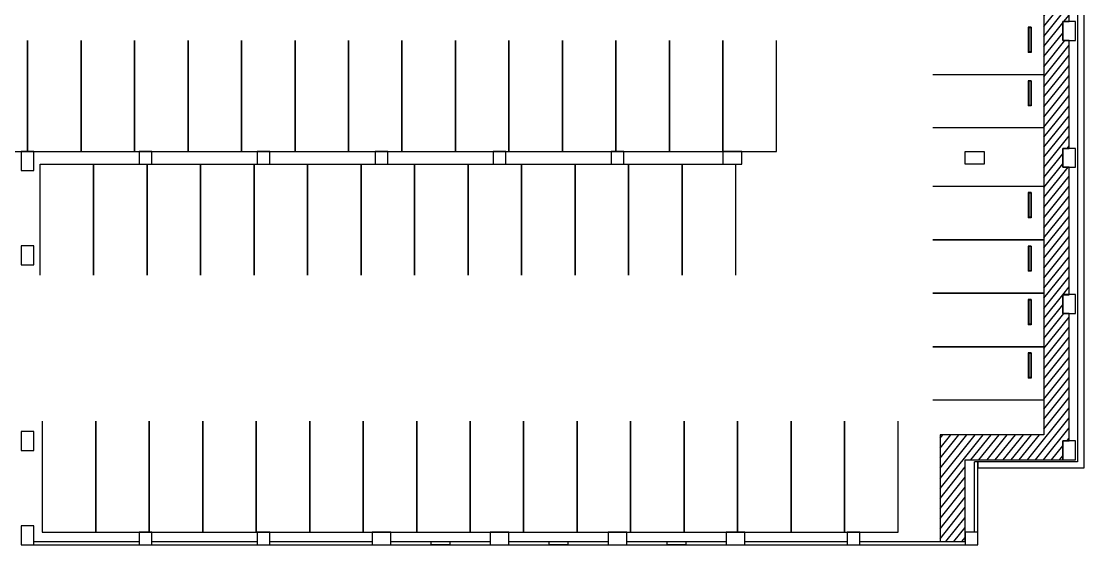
# Model space of a CAD drawing. Header units: inches. Extents: x -12 to 5243, y -75 to 2224.
# Drawn here: x 1974 to 4000, y -12 to 986 of the extents above; entities that cross this region are included whole.
import ezdxf

# ---------------------------------------------------------------- set-up
doc = ezdxf.new("R2010")
doc.units = ezdxf.units.IN
doc.header["$LTSCALE"] = 10
doc.header["$MEASUREMENT"] = 0
for name, color, linetype in [('A-COLS', 5, 'CONTINUOUS'), ('A-FLOR', 3, 'CONTINUOUS'), ('A-WALL', 5, 'CONTINUOUS')]:
    doc.layers.add(name, color=color, linetype=linetype)

msp = doc.modelspace()

# ---------------------------------------------------------------- hatches: boundary and pattern name
at = {"layer": 'A-FLOR'}
h = msp.add_hatch(dxfattribs=at)
h.set_pattern_fill('ANSI31', color=256, scale=96, angle=-19.0343, style=0)
h.set_pattern_definition([(51.334480124, (-74037649.428, 8795436.081), (-9.369678382, 7.4972746394), [])])
h.paths.add_polyline_path([(3860, 1752.9), (3812, 1752.9), (3812, 1648.9), (3924, 1648.9), (3924, 197.9), (3726, 197.9), (3726, -6.1), (3774, -6.1), (3774, 149.9), (3960, 149.9), (3960, 185.9), (3972, 185.9), (3972, 428.9), (3960, 428.9), (3960, 464.9), (3972, 464.9), (3972, 707.9), (3960, 707.9), (3960, 743.9), (3972, 743.9), (3972, 949.9), (3960, 949.9), (3960, 985.9), (3972, 985.9), (3972, 1191.9), (3960, 1191.9), (3960, 1227.9), (3972, 1227.9), (3972, 1433.9), (3960, 1433.9), (3960, 1469.9), (3972, 1469.9), (3972, 1678.9), (3960, 1678.9), (3960, 1696.9), (3860, 1696.9)])

# ---------------------------------------------------------------- linework, layer by layer
at = {"layer": 'A-COLS'}
for points in [[(3984, 986), (3960, 986), (3960, 950), (3984, 950)], [(1998, 738), (1974, 738), (1974, 702), (1998, 702)], [(2199, 714), (2223, 714), (2223, 738), (2199, 738)], [(2424, 714), (2448, 714), (2448, 738), (2424, 738)], [(2649, 714), (2673, 714), (2673, 738), (2649, 738)], [(2874, 714), (2898, 714), (2898, 738), (2874, 738)], [(3099, 714), (3123, 714), (3123, 738), (3099, 738)], [(3312, 738), (3312, 714), (3348, 714), (3348, 738)], [(3810, 738), (3810, 714), (3774, 714), (3774, 738)], [(3984, 744), (3960, 744), (3960, 708), (3984, 708)], [(1998, 558), (1974, 558), (1974, 522), (1998, 522)], [(3984, 465), (3960, 465), (3960, 429), (3984, 429)], [(1998, 204), (1974, 204), (1974, 168), (1998, 168)], [(3984, 186), (3960, 186), (3960, 150), (3984, 150)], [(1998, 24), (1974, 24), (1974, -12), (1998, -12)], [(2199, -12), (2223, -12), (2223, 12), (2199, 12)], [(2424, -12), (2448, -12), (2448, 12), (2424, 12)], [(2679, -12), (2679, 12), (2643, 12), (2643, -12)], [(2904, -12), (2904, 12), (2868, 12), (2868, -12)], [(3129, -12), (3129, 12), (3093, 12), (3093, -12)], [(3354, -12.1), (3354, 11.9), (3318, 11.9), (3318, -12.1)], [(3549, -12), (3573, -12), (3573, 12), (3549, 12)], [(3774, -12), (3798, -12), (3798, 12), (3774, 12)]]:
    msp.add_lwpolyline(points, close=True, dxfattribs=at)
at = {"layer": 'A-COLS', "flags": 128}
for points in [[(2791.5, -12), (2755.5, -12), (2755.5, -6), (2791.5, -6)], [(3016.5, -12), (2980.5, -12), (2980.5, -6), (3016.5, -6)], [(3241.5, -12), (3205.5, -12), (3205.5, -6), (3241.5, -6)]]:
    msp.add_lwpolyline(points, close=True, dxfattribs=at)
at = {"layer": 'A-FLOR'}
for p, q in [((3900, 974.9), (3894, 974.9)), ((3894, 974.9), (3894, 926.9)), ((3899, 973.9), (3895, 973.9)), ((3895, 973.9), (3895, 927.9)), ((3899, 973.9), (3899, 927.9)), ((3900, 974.9), (3900, 926.9)), ((3900, 926.9), (3894, 926.9)), ((3899, 927.9), (3895, 927.9)), ((3900, 872.9), (3894, 872.9)), ((3894, 872.9), (3894, 824.9)), ((3899, 871.9), (3895, 871.9)), ((3895, 871.9), (3895, 825.9)), ((3899, 871.9), (3899, 825.9)), ((3900, 872.9), (3900, 824.9)), ((3900, 824.9), (3894, 824.9)), ((3899, 825.9), (3895, 825.9)), ((3900, 659.7), (3894, 659.7)), ((3894, 659.7), (3894, 611.7)), ((3899, 658.7), (3895, 658.7)), ((3895, 658.7), (3895, 612.7)), ((3899, 658.7), (3899, 612.7)), ((3900, 659.7), (3900, 611.7)), ((3900, 611.7), (3894, 611.7)), ((3899, 612.7), (3895, 612.7)), ((3900, 557.7), (3894, 557.7)), ((3894, 557.7), (3894, 509.7)), ((3899, 556.7), (3895, 556.7)), ((3895, 556.7), (3895, 510.7)), ((3899, 556.7), (3899, 510.7)), ((3900, 557.7), (3900, 509.7)), ((3900, 509.7), (3894, 509.7)), ((3899, 510.7), (3895, 510.7)), ((3900, 455.7), (3894, 455.7)), ((3894, 455.7), (3894, 407.7)), ((3899, 454.7), (3895, 454.7)), ((3895, 454.7), (3895, 408.7)), ((3899, 454.7), (3899, 408.7)), ((3900, 455.7), (3900, 407.7)), ((3900, 407.7), (3894, 407.7)), ((3899, 408.7), (3895, 408.7)), ((3900, 353.7), (3894, 353.7)), ((3894, 353.7), (3894, 305.7)), ((3899, 352.7), (3895, 352.7)), ((3895, 352.7), (3895, 306.7)), ((3899, 352.7), (3899, 306.7)), ((3900, 353.7), (3900, 305.7)), ((3900, 305.7), (3894, 305.7)), ((3899, 306.7), (3895, 306.7)), ((3798, 146), (3792, 146)), ((3792, 12), (3792, 146)), ((3798, 12), (3798, 146)), ((1998, -6), (2199, -6)), ((1998, -12), (2199, -12)), ((2223, -6), (2424, -6)), ((2223, -12), (2424, -12)), ((2448, -6), (2643, -6)), ((2448, -12), (2643, -12)), ((2679, -6), (2868, -6)), ((2679, -12), (2868, -12)), ((2904, -6), (3093, -6)), ((2904, -12), (3093, -12)), ((3129, -6), (3318, -6)), ((3129, -12), (3318, -12)), ((3354, -6.1), (3549, -6)), ((3354, -12.1), (3549, -12)), ((3573, -6), (3774, -6)), ((3573, -12), (3774, -12))]:
    msp.add_line(p, q, dxfattribs=at)
at = {"layer": 'A-FLOR', "flags": 128}
for points in [[(3924, 1648.9), (3924, 197.9), (3726, 197.9), (3726, -6.1), (3774, -6.1), (3774, 149.9), (3960, 149.9), (3960, 185.9), (3972, 185.9), (3972, 428.9), (3960, 428.9), (3960, 464.9), (3972, 464.9), (3972, 707.9), (3960, 707.9), (3960, 743.9), (3972, 743.9), (3972, 949.9), (3960, 949.9), (3960, 985.9), (3972, 985.9), (3972, 1191.9)], [(1884, 949.9), (1884, 737.9), (1986, 737.9), (1986, 949.9)], [(1986, 949.9), (1986, 737.9), (2088, 737.9), (2088, 949.9)], [(2088, 949.9), (2088, 737.9), (2190, 737.9), (2190, 949.9)], [(2190, 949.9), (2190, 737.9), (2292, 737.9), (2292, 949.9)], [(2292, 949.9), (2292, 737.9), (2394, 737.9), (2394, 949.9)], [(2394, 949.9), (2394, 737.9), (2496, 737.9), (2496, 949.9)], [(2496, 949.9), (2496, 737.9), (2598, 737.9), (2598, 949.9)], [(2598, 949.9), (2598, 737.9), (2700, 737.9), (2700, 949.9)], [(2700, 949.9), (2700, 737.9), (2802, 737.9), (2802, 949.9)], [(2802, 949.9), (2802, 737.9), (2904, 737.9), (2904, 949.9)], [(2904, 949.9), (2904, 737.9), (3006, 737.9), (3006, 949.9)], [(3006, 949.9), (3006, 737.9), (3108, 737.9), (3108, 949.9)], [(3108, 949.9), (3108, 737.9), (3210, 737.9), (3210, 949.9)], [(3210, 949.9), (3210, 737.9), (3312, 737.9), (3312, 949.9)], [(3312, 949.9), (3312, 737.9), (3414, 737.9), (3414, 949.9)], [(3712, 884.9), (3924, 884.9), (3924, 782.9), (3712, 782.9)], [(2010, 501.9), (2010, 713.9), (2112, 713.9), (2112, 501.9)], [(2112, 501.9), (2112, 713.9), (2214, 713.9), (2214, 501.9)], [(2214, 501.9), (2214, 713.9), (2316, 713.9), (2316, 501.9)], [(2316, 501.9), (2316, 713.9), (2418, 713.9), (2418, 501.9)], [(2418, 501.9), (2418, 713.9), (2520, 713.9), (2520, 501.9)], [(2520, 501.9), (2520, 713.9), (2622, 713.9), (2622, 501.9)], [(2622, 501.9), (2622, 713.9), (2724, 713.9), (2724, 501.9)], [(2724, 501.9), (2724, 713.9), (2826, 713.9), (2826, 501.9)], [(2826, 501.9), (2826, 713.9), (2928, 713.9), (2928, 501.9)], [(2928, 501.9), (2928, 713.9), (3030, 713.9), (3030, 501.9)], [(3030, 501.9), (3030, 713.9), (3132, 713.9), (3132, 501.9)], [(3132, 501.9), (3132, 713.9), (3234, 713.9), (3234, 501.9)], [(3234, 501.9), (3234, 713.9), (3336, 713.9), (3336, 501.9)], [(3712, 671.7), (3924, 671.7), (3924, 569.7), (3712, 569.7)], [(3712, 569.7), (3924, 569.7), (3924, 467.7), (3712, 467.7)], [(3712, 467.7), (3924, 467.7), (3924, 365.7), (3712, 365.7)], [(3712, 365.7), (3924, 365.7), (3924, 263.7), (3712, 263.7)], [(2014, 223.9), (2014, 11.9), (2116, 11.9), (2116, 223.9)], [(2116, 223.9), (2116, 11.9), (2218, 11.9), (2218, 223.9)], [(2218, 223.9), (2218, 11.9), (2320, 11.9), (2320, 223.9)], [(2320, 223.9), (2320, 11.9), (2422, 11.9), (2422, 223.9)], [(2422, 223.9), (2422, 11.9), (2524, 11.9), (2524, 223.9)], [(2524, 223.9), (2524, 11.9), (2626, 11.9), (2626, 223.9)], [(2626, 223.9), (2626, 11.9), (2728, 11.9), (2728, 223.9)], [(2728, 223.9), (2728, 11.9), (2830, 11.9), (2830, 223.9)], [(2830, 223.9), (2830, 11.9), (2932, 11.9), (2932, 223.9)], [(2932, 223.9), (2932, 11.9), (3034, 11.9), (3034, 223.9)], [(3034, 223.9), (3034, 11.9), (3136, 11.9), (3136, 223.9)], [(3136, 223.9), (3136, 11.9), (3238, 11.9), (3238, 223.9)], [(3238, 223.9), (3238, 11.9), (3340, 11.9), (3340, 223.9)], [(3340, 223.9), (3340, 11.9), (3442, 11.9), (3442, 223.9)], [(3442, 223.9), (3442, 11.9), (3544, 11.9), (3544, 223.9)], [(3544, 223.9), (3544, 11.9), (3646, 11.9), (3646, 223.9)]]:
    msp.add_lwpolyline(points, dxfattribs=at)
at = {"layer": 'A-WALL'}
for p, q in [((3988, 2194), (3988, 146)), ((4000, 998), (4000, 134)), ((3988, 146), (3798, 146)), ((3798, 146), (3798, 134)), ((4000, 134), (3798, 134))]:
    msp.add_line(p, q, dxfattribs=at)

doc.saveas('drawing.dxf')
